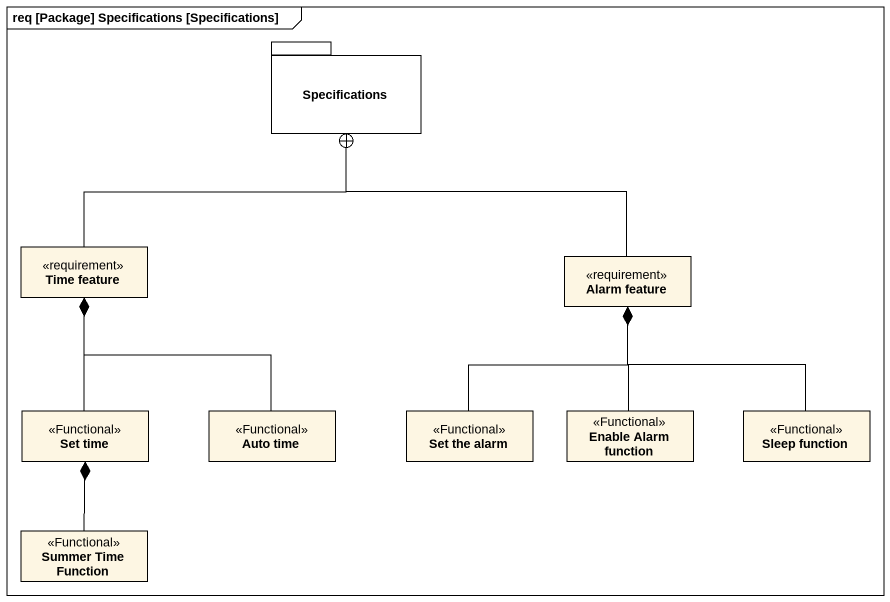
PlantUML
@startuml
mainframe req [Package] Specifications [Specifications]
hide circle
hide empty members
package Specifications {
}
class "Time feature" as Time_feature <<requirement>>
class "Alarm feature" as Alarm_feature <<requirement>>
class "Set time" as Set_time <<Functional>>
class "Auto time" as Auto_time <<Functional>>
class "Set the alarm" as Set_the_alarm <<Functional>>
class "Enable Alarm function" as Enable_Alarm_function <<Functional>>
class "Sleep function" as Sleep_function <<Functional>>
class "Summer Time Function" as Summer_Time_Function <<Functional>>
Time_feature -up-+ Specifications
Alarm_feature -up-+ Specifications
Set_time -up-* Time_feature
Auto_time -up-* Time_feature
Set_the_alarm -up-* Alarm_feature
Enable_Alarm_function -up-* Alarm_feature
Sleep_function -up-* Alarm_feature
Summer_Time_Function -up-* Set_time
@enduml
